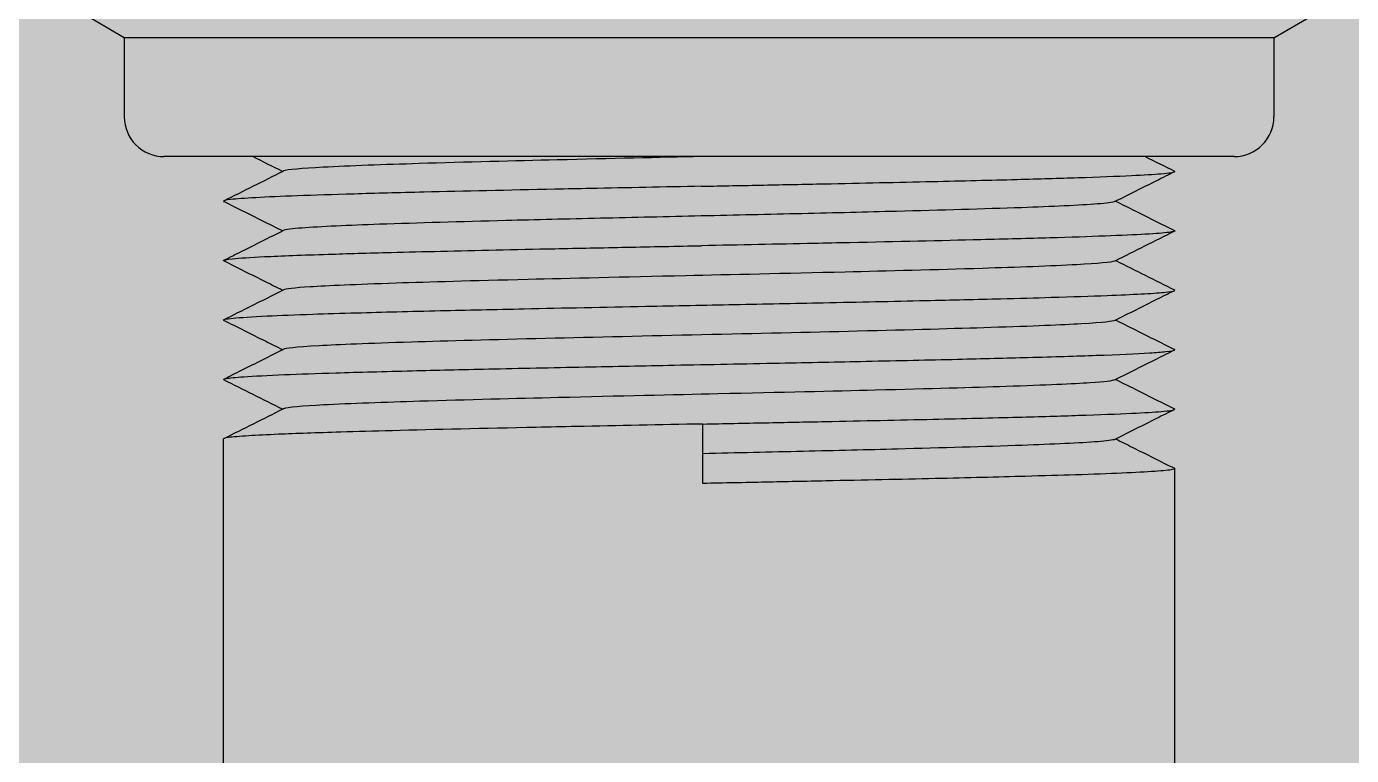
# Model space of a CAD drawing. Header units: millimetres. Extents: x -18489 to 17339, y -1599 to 10961.
# Drawn here: x -16580.285 to -16576.945, y 1514.883 to 1516.721 of the extents above; entities that cross this region are included whole.
import ezdxf

# ---------------------------------------------------------------- set-up
doc = ezdxf.new("R2010")
doc.units = ezdxf.units.MM
for name, color, linetype in [('188K-SM-03-F10-MECH-EQ-Y2257103$0$0 Xref', 8, 'Continuous'), ('188K-SM-03-F10-MECH-EQ-Y2257103$0$M-EQU-FOUNDATION', 8, 'Continuous'), ('188K-SM-03-F10-MECH-EQ-Y2257103$0$Micron CUP L10 HVAC EQU$0$M-MECH-EQU', 136, 'Continuous'), ('188K-SM-03-F10-MECH-EQ-Y2257103$0$Micron CUP L10 HVAC EQU$0$M-PHASE1 AREA', 252, 'Continuous')]:
    doc.layers.add(name, color=color, linetype=linetype)
pattern_1 = [(50, (4473.52, 709.2), (54.6554, -4.78173), [5.715, -62.865]), (355, (4473.52, 709.2), (-10.57303, 57.31705), [4.572, -50.29218]), (100.45144, (4478.076, 708.8), (44.08237, 52.53533), [4.857, -53.42707]), (46.1842, (4473.52, 724.44), (81.32371, -12.6127), [8.5725, -94.2975]), (96.63556, (4480.3, 723.39), (71.22124, 74.22784), [7.2855, -80.14068]), (351.18415, (4473.52, 724.44), (71.22124, 74.22784), [6.858, -75.43792]), (21, (4481.14, 720.63), (45.48432, -30.67956), [5.715, -62.865]), (326, (4481.14, 720.63), (18.54061, 55.25639), [4.572, -50.292]), (71.45144, (4484.93, 718.07), (64.02493, 24.57683), [4.857, -53.42698]), (37.5, (4473.521, 709.2), (0.926581, 25.366512), [0, -49.6824, 0, -51.054, 0, -50.4825]), (7.5, (4473.52, 709.2), (20.0459, 30.054172), [0, -29.1084, 0, -48.5394, 0, -19.2405]), (327.5, (4456.529, 709.2), (40.677179, -1.718623), [0, -19.05, 0, -59.436, 0, -78.867]), (317.5, (4448.91, 709.2), (44.438754, 7.62795), [0, -24.765, 0, -39.4716, 0, -56.007])]

# ---------------------------------------------------------------- blocks, each defined once
blk = doc.blocks.new('188K-SM-03-F10-MECH-EQ-Y2257103$0$Micron CUP L10 HVAC EQU$0$A$C0c53ceb0')
at = {"layer": '188K-SM-03-F10-MECH-EQ-Y2257103$0$Micron CUP L10 HVAC EQU$0$M-PHASE1 AREA'}
for p, q in [((-4368.89401, 5992.75952), (-4369.87543, 5993.32615)), ((-4339.92334, 5992.75952), (-4338.94192, 5993.32615)), ((-4339.92334, 5992.75952), (-4368.89401, 5992.75952)), ((-4368.89401, 5992.75952), (-4368.89401, 5990.76155)), ((-4339.92334, 5992.75952), (-4339.92334, 5990.76155)), ((-4340.92233, 5989.76256), (-4367.89502, 5989.76256)), ((-4354.31227, 5981.52059), (-4354.31227, 5983.01932)), ((-4354.31227, 5983.01922), (-4354.31227, 5983.01907)), ((-4366.39654, 5965.28734), (-4366.39654, 5982.64263)), ((-4342.42081, 5965.28734), (-4342.42081, 5981.89354))]:
    blk.add_line(p, q, dxfattribs=at)
for centre, start, end in [((-4367.89502, 5990.76155), 180, 270.000034), ((-4340.92233, 5990.76155), 269.999966, 0)]:
    blk.add_arc(centre, 0.99899, start, end, dxfattribs=at)
for points in [[(-4364.90847, 5989.3869), (-4365.15862, 5989.51213), (-4365.40878, 5989.63734), (-4365.65894, 5989.76256)], [(-4343.16301, 5989.76256), (-4342.91899, 5989.64041), (-4342.67496, 5989.51827), (-4342.43093, 5989.39614)], [(-4366.3867, 5988.64701), (-4365.88673, 5988.89723), (-4365.38677, 5989.14747), (-4364.88683, 5989.39773)], [(-4342.4306, 5987.87857), (-4342.93056, 5987.62836), (-4343.43051, 5987.37813), (-4343.93044, 5987.12787)], [(-4343.90883, 5987.13869), (-4343.41604, 5986.89201), (-4342.92324, 5986.64535), (-4342.43042, 5986.39871)], [(-4364.90845, 5983.39233), (-4365.40125, 5983.63902), (-4365.89406, 5983.88568), (-4366.38688, 5984.13232)], [(-4366.3868, 5982.65238), (-4365.88679, 5982.90262), (-4365.38679, 5983.15288), (-4364.88681, 5983.40316)]]:
    blk.add_open_spline(points, degree=3, dxfattribs=at)
for points, knots in [([(-4354.35941, 5989.76257), (-4355.39457, 5989.73909), (-4356.64517, 5989.71086), (-4359.0411, 5989.65289), (-4360.28758, 5989.62166), (-4362.33353, 5989.55872), (-4363.22143, 5989.52769), (-4364.40636, 5989.46477), (-4364.80093, 5989.4339), (-4364.88389, 5989.39913), (-4364.88542, 5989.39843), (-4364.88683, 5989.39773)], [-2.476006906, -2.476006906, -2.476006906, -2.476006906, -2.33493353, -2.33493353, -2.224080613, -2.224080613, -2.142828084, -2.142828084, -2.078931614, -2.078931614, -2.077619707, -2.077619707, -2.077619707, -2.077619707]), ([(-4354.34441, 5989.01312), (-4353.81942, 5989.02388), (-4353.29458, 5989.03448), (-4352.26253, 5989.05525), (-4351.75693, 5989.06532), (-4350.30733, 5989.09481), (-4349.39072, 5989.11475), (-4347.76797, 5989.15206), (-4347.05416, 5989.16898), (-4345.83992, 5989.20135), (-4345.32553, 5989.2167), (-4344.33467, 5989.24949), (-4343.88176, 5989.26645), (-4343.20008, 5989.29886), (-4342.95, 5989.31421), (-4342.5595, 5989.34691), (-4342.44421, 5989.36378), (-4342.41866, 5989.38609), (-4342.42087, 5989.3911), (-4342.43093, 5989.39614)], [0.00004101, 0.00004101, 0.00004101, 0.00004101, 0.15773222, 0.15773222, 0.31294243, 0.31294243, 0.60984511, 0.60984511, 0.87515564, 0.87515564, 1.10395556, 1.10395556, 1.37060101, 1.37060101, 1.59994644, 1.59994644, 1.8658588, 1.8658588, 1.94222763, 1.94222763, 1.94222763, 1.94222763]), ([(-4342.43059, 5989.37715), (-4342.58067, 5989.30204), (-4342.73075, 5989.22693), (-4343.23058, 5988.97678), (-4343.58031, 5988.80173), (-4343.93004, 5988.62667)], [0, 0, 0, 0, 0.050399283, 0.050399283, 0.167846565, 0.167846565, 0.167846565, 0.167846565]), ([(-4354.34441, 5989.01312), (-4355.28632, 5988.99463), (-4356.22896, 5988.97608), (-4357.45004, 5988.95101), (-4357.75055, 5988.94474), (-4359.22006, 5988.91384), (-4360.33444, 5988.88972), (-4361.97714, 5988.8496), (-4362.56697, 5988.83393), (-4363.63585, 5988.80312), (-4364.11398, 5988.78787), (-4364.94597, 5988.75701), (-4365.29632, 5988.74141), (-4365.85911, 5988.71058), (-4366.07026, 5988.6953), (-4366.34399, 5988.6646), (-4366.40677, 5988.64913), (-4366.39331, 5988.63185), (-4366.39063, 5988.62993), (-4366.38679, 5988.628)], [0.00002225, 0.00002225, 0.00002225, 0.00002225, 0.28294007, 0.28294007, 0.37670993, 0.37670993, 0.7467554, 0.7467554, 0.98192751, 0.98192751, 1.21513107, 1.21513107, 1.44957095, 1.44957095, 1.68346537, 1.68346537, 1.91593841, 1.91593841, 1.94508531, 1.94508531, 1.94508531, 1.94508531]), ([(-4364.90871, 5987.88821), (-4365.05143, 5987.95965), (-4365.19415, 5988.03109), (-4365.68683, 5988.2777), (-4366.03681, 5988.45285), (-4366.38679, 5988.628)], [0.00241188, 0.00241188, 0.00241188, 0.00241188, 0.050339409, 0.050339409, 0.167867119, 0.167867119, 0.167867119, 0.167867119]), ([(-4343.92994, 5988.62662), (-4343.97315, 5988.60484), (-4344.14404, 5988.58512), (-4344.81073, 5988.53263), (-4345.51992, 5988.50162), (-4347.22705, 5988.44024), (-4348.32497, 5988.40931), (-4350.18603, 5988.36124), (-4350.98496, 5988.34187), (-4352.6446, 5988.30292), (-4353.49831, 5988.2835), (-4354.35244, 5988.26407)], [-1.36260444, -1.36260444, -1.36260444, -1.36260444, -1.20571886, -1.20571886, -0.89579076, -0.89579076, -0.51444599, -0.51444599, -0.25661073, -0.25661073, -0.00004161, -0.00004161, -0.00004161, -0.00004161]), ([(-4343.90861, 5988.6374), (-4343.76588, 5988.56595), (-4343.62314, 5988.49451), (-4343.13045, 5988.2479), (-4342.78047, 5988.07274), (-4342.4305, 5987.8976)], [0.002408094, 0.002408094, 0.002408094, 0.002408094, 0.05034083, 0.05034083, 0.167866644, 0.167866644, 0.167866644, 0.167866644]), ([(-4354.35244, 5988.26407), (-4355.20657, 5988.24465), (-4356.06141, 5988.22522), (-4357.72548, 5988.18628), (-4358.52772, 5988.16691), (-4360.39943, 5988.11884), (-4361.50638, 5988.08791), (-4363.23583, 5988.02653), (-4363.95781, 5987.99552), (-4364.65712, 5987.94234), (-4364.8421, 5987.92178), (-4364.88734, 5987.899)], [-13.32688913, -13.32688913, -13.32688913, -13.32688913, -13.07032001, -13.07032001, -12.81248475, -12.81248475, -12.43113997, -12.43113997, -12.12121186, -12.12121186, -11.95826715, -11.95826715, -11.95826715, -11.95826715]), ([(-4366.38667, 5987.14849), (-4366.2366, 5987.22359), (-4366.08653, 5987.2987), (-4365.58673, 5987.54884), (-4365.237, 5987.72389), (-4364.88727, 5987.89895)], [0, 0, 0, 0, 0.050394965, 0.050394965, 0.167841987, 0.167841987, 0.167841987, 0.167841987]), ([(-4342.4305, 5987.8976), (-4342.42953, 5987.89711), (-4342.42863, 5987.89662), (-4342.40181, 5987.88075), (-4342.45084, 5987.86524), (-4342.69806, 5987.83449), (-4342.89584, 5987.81922), (-4343.43304, 5987.7884), (-4343.77172, 5987.77277), (-4344.58124, 5987.74188), (-4345.04824, 5987.72664), (-4346.09711, 5987.69584), (-4346.67866, 5987.68016), (-4348.31203, 5987.63974), (-4349.42948, 5987.61537), (-4350.90784, 5987.58416), (-4351.2106, 5987.57781), (-4352.44091, 5987.55246), (-4353.39242, 5987.53372), (-4354.34441, 5987.51503)], [5.63442903, 5.63442903, 5.63442903, 5.63442903, 5.64180585, 5.64180585, 5.87540034, 5.87540034, 6.10951243, 6.10951243, 6.34463089, 6.34463089, 6.57787153, 6.57787153, 6.81343272, 6.81343272, 7.18759455, 7.18759455, 7.28250101, 7.28250101, 7.5687502, 7.5687502, 7.5687502, 7.5687502]), ([(-4366.38635, 5987.12941), (-4366.39264, 5987.13256), (-4366.39587, 5987.1357), (-4366.39683, 5987.15466), (-4366.31911, 5987.16992), (-4365.99144, 5987.20309), (-4365.72253, 5987.22109), (-4364.94407, 5987.25937), (-4364.40337, 5987.27927), (-4363.2788, 5987.31533), (-4362.74745, 5987.33072), (-4361.77254, 5987.35599), (-4361.35456, 5987.36611), (-4360.02512, 5987.39738), (-4359.05752, 5987.41911), (-4357.45559, 5987.45242), (-4356.85046, 5987.46446), (-4355.61169, 5987.48928), (-4354.97784, 5987.50209), (-4354.34441, 5987.51503)], [21.38464745, 21.38464745, 21.38464745, 21.38464745, 21.4333712, 21.4333712, 21.67975974, 21.67975974, 21.95503343, 21.95503343, 22.27819626, 22.27819626, 22.51453548, 22.51453548, 22.67623701, 22.67623701, 23.00713978, 23.00713978, 23.20033932, 23.20033932, 23.39786555, 23.39786555, 23.39786555, 23.39786555]), ([(-4364.90816, 5986.38951), (-4365.0509, 5986.46097), (-4365.19365, 5986.53242), (-4365.68637, 5986.77906), (-4366.03636, 5986.95424), (-4366.38635, 5987.12941)], [0.002440174, 0.002440174, 0.002440174, 0.002440174, 0.050377423, 0.050377423, 0.167910423, 0.167910423, 0.167910423, 0.167910423]), ([(-4343.93044, 5987.12787), (-4343.99812, 5987.09399), (-4344.37735, 5987.06326), (-4345.53319, 5987.00046), (-4346.40955, 5986.96943), (-4348.43539, 5986.90649), (-4349.6749, 5986.87525), (-4352.23788, 5986.813), (-4353.63875, 5986.78167), (-4356.33311, 5986.72038), (-4357.67586, 5986.68916), (-4360.12619, 5986.62806), (-4361.21964, 5986.59701), (-4363.07464, 5986.53552), (-4363.76797, 5986.50456), (-4364.60959, 5986.45079), (-4364.83569, 5986.42566), (-4364.88632, 5986.40042)], [-11.24772226, -11.24772226, -11.24772226, -11.24772226, -11.18410262, -11.18410262, -11.10285009, -11.10285009, -10.99199717, -10.99199717, -10.83228899, -10.83228899, -10.60273426, -10.60273426, -10.29244299, -10.29244299, -9.90332474, -9.90332474, -9.55431889, -9.55431889, -9.55431889, -9.55431889]), ([(-4366.38652, 5985.63043), (-4366.42491, 5985.64963), (-4366.34682, 5985.66929), (-4365.96939, 5985.70668), (-4365.68015, 5985.72462), (-4364.97201, 5985.75854), (-4364.5875, 5985.77395), (-4363.80597, 5985.80037), (-4363.43473, 5985.81161), (-4362.39863, 5985.84122), (-4361.68888, 5985.85986), (-4360.25737, 5985.89378), (-4359.55152, 5985.90906), (-4357.83331, 5985.94588), (-4356.80012, 5985.96743), (-4355.00749, 5986.00291), (-4354.26125, 5986.01746), (-4352.76141, 5986.04765), (-4352.01137, 5986.06302), (-4350.38396, 5986.09637), (-4349.51991, 5986.11436), (-4348.03348, 5986.14834), (-4347.39876, 5986.16374), (-4346.35678, 5986.19032), (-4345.9311, 5986.20171), (-4345.00611, 5986.22904), (-4344.53305, 5986.2451), (-4343.4617, 5986.28676), (-4342.98218, 5986.31162), (-4342.53668, 5986.35322), (-4342.44282, 5986.36869), (-4342.41856, 5986.38884), (-4342.42053, 5986.39376), (-4342.43042, 5986.39871)], [13.58909212, 13.58909212, 13.58909212, 13.58909212, 13.89208438, 13.89208438, 14.18303967, 14.18303967, 14.42131428, 14.42131428, 14.60206032, 14.60206032, 14.88749749, 14.88749749, 15.13512991, 15.13512991, 15.46450384, 15.46450384, 15.69655848, 15.69655848, 15.93175735, 15.93175735, 16.21978798, 16.21978798, 16.45515511, 16.45515511, 16.63598304, 16.63598304, 16.87964521, 16.87964521, 17.27873114, 17.27873114, 17.51790132, 17.51790132, 17.59536916, 17.59536916, 17.59536916, 17.59536916]), ([(-4366.38626, 5985.64965), (-4366.23635, 5985.72468), (-4366.08643, 5985.79972), (-4365.58646, 5986.04996), (-4365.23641, 5986.22518), (-4364.88637, 5986.40042)], [0, 0, 0, 0, 0.050343498, 0.050343498, 0.167899289, 0.167899289, 0.167899289, 0.167899289]), ([(-4342.43038, 5986.38023), (-4342.58045, 5986.30513), (-4342.73051, 5986.23003), (-4343.23051, 5985.97978), (-4343.58045, 5985.80462), (-4343.93038, 5985.62946)], [0, 0, 0, 0, 0.050393429, 0.050393429, 0.16790986, 0.16790986, 0.16790986, 0.16790986]), ([(-4364.90866, 5984.89074), (-4365.05148, 5984.96224), (-4365.19431, 5985.03373), (-4365.68692, 5985.2803), (-4366.03672, 5985.45537), (-4366.38652, 5985.63043)], [0.002407625, 0.002407625, 0.002407625, 0.002407625, 0.050371862, 0.050371862, 0.167838355, 0.167838355, 0.167838355, 0.167838355]), ([(-4343.93037, 5985.62946), (-4343.97978, 5985.6047), (-4344.20641, 5985.57581), (-4345.254, 5985.51567), (-4345.98596, 5985.48488), (-4347.96046, 5985.42195), (-4349.08684, 5985.39134), (-4351.65469, 5985.32818), (-4352.99566, 5985.29765), (-4355.6811, 5985.23657), (-4357.02557, 5985.20603), (-4359.60736, 5985.14288), (-4360.74414, 5985.11226), (-4362.74445, 5985.04934), (-4363.49204, 5985.01854), (-4364.59752, 5984.95699), (-4364.8362, 5984.92702), (-4364.88706, 5984.90156)], [-6.917547428, -6.917547428, -6.917547428, -6.917547428, -6.838534939, -6.838534939, -6.772081017, -6.772081017, -6.715985155, -6.715985155, -6.663464425, -6.663464425, -6.610943695, -6.610943695, -6.554847832, -6.554847832, -6.48839391, -6.48839391, -6.405953774, -6.405953774, -6.405953774, -6.405953774]), ([(-4343.90874, 5985.64029), (-4343.76591, 5985.56879), (-4343.62308, 5985.4973), (-4343.13048, 5985.25073), (-4342.78071, 5985.07567), (-4342.43093, 5984.90062)], [0.00241265, 0.00241265, 0.00241265, 0.00241265, 0.050378319, 0.050378319, 0.167838661, 0.167838661, 0.167838661, 0.167838661]), ([(-4366.3869, 5984.13228), (-4366.40991, 5984.14377), (-4366.39036, 5984.15513), (-4366.24806, 5984.18168), (-4366.09648, 5984.19702), (-4365.62326, 5984.22962), (-4365.28066, 5984.2464), (-4364.48335, 5984.27862), (-4364.04994, 5984.29397), (-4362.98902, 5984.32692), (-4362.34429, 5984.34401), (-4361.03506, 5984.37657), (-4360.38919, 5984.39192), (-4358.93382, 5984.42445), (-4358.11899, 5984.44116), (-4356.54499, 5984.4733), (-4355.79392, 5984.48865), (-4354.14838, 5984.52169), (-4353.25785, 5984.53887), (-4351.6367, 5984.57151), (-4350.90475, 5984.58684), (-4349.38963, 5984.61927), (-4348.61909, 5984.6359), (-4347.26193, 5984.66795), (-4346.66633, 5984.6833), (-4345.4717, 5984.71645), (-4344.89681, 5984.73373), (-4343.84115, 5984.77178), (-4343.38809, 5984.79268), (-4342.8894, 5984.8233), (-4342.75297, 5984.83354), (-4342.50274, 5984.85894), (-4342.42628, 5984.87433), (-4342.42049, 5984.89326), (-4342.4236, 5984.89694), (-4342.43093, 5984.90059)], [5.70083123, 5.70083123, 5.70083123, 5.70083123, 5.88182039, 5.88182039, 6.11642107, 6.11642107, 6.38697406, 6.38697406, 6.62229495, 6.62229495, 6.8987304, 6.8987304, 7.13449994, 7.13449994, 7.40531371, 7.40531371, 7.64186697, 7.64186697, 7.92105606, 7.92105606, 8.15788469, 8.15788469, 8.42866991, 8.42866991, 8.66647263, 8.66647263, 8.94877691, 8.94877691, 9.27090371, 9.27090371, 9.43651285, 9.43651285, 9.67573026, 9.67573026, 9.73384373, 9.73384373, 9.73384373, 9.73384373]), ([(-4366.38698, 5984.15082), (-4366.2369, 5984.22593), (-4366.08682, 5984.30104), (-4365.58684, 5984.55128), (-4365.23694, 5984.72641), (-4364.88705, 5984.90156)], [0, 0, 0, 0, 0.050398301, 0.050398301, 0.167901072, 0.167901072, 0.167901072, 0.167901072]), ([(-4342.43113, 5984.88131), (-4342.58105, 5984.80628), (-4342.73097, 5984.73125), (-4343.23091, 5984.48102), (-4343.58093, 5984.30581), (-4343.93095, 5984.13059)], [0, 0, 0, 0, 0.050344286, 0.050344286, 0.167890871, 0.167890871, 0.167890871, 0.167890871]), ([(-4343.93103, 5984.13059), (-4343.97954, 5984.10642), (-4344.18897, 5984.08235), (-4344.98461, 5984.02965), (-4345.66175, 5983.99869), (-4347.49022, 5983.93721), (-4348.572, 5983.90616), (-4351.00733, 5983.84506), (-4352.34457, 5983.81384), (-4355.03755, 5983.75254), (-4356.44003, 5983.72122), (-4359.01568, 5983.65896), (-4360.26388, 5983.62772), (-4362.31482, 5983.56479), (-4363.2056, 5983.53376), (-4364.39722, 5983.47084), (-4364.79534, 5983.43996), (-4364.88292, 5983.40499), (-4364.88498, 5983.40408), (-4364.88681, 5983.40316)], [-3.7577975, -3.7577975, -3.7577975, -3.7577975, -3.42360411, -3.42360411, -3.03448586, -3.03448586, -2.72419459, -2.72419459, -2.49463986, -2.49463986, -2.33493168, -2.33493168, -2.22407876, -2.22407876, -2.14282623, -2.14282623, -2.07892976, -2.07892976, -2.07722119, -2.07722119, -2.07722119, -2.07722119]), ([(-4343.90917, 5984.14149), (-4343.76644, 5984.07004), (-4343.62372, 5983.9986), (-4343.13097, 5983.75194), (-4342.78095, 5983.57675), (-4342.43091, 5983.40156)], [0.002440135, 0.002440135, 0.002440135, 0.002440135, 0.050371292, 0.050371292, 0.167917326, 0.167917326, 0.167917326, 0.167917326]), ([(-4354.31227, 5983.01922), (-4353.78767, 5983.02994), (-4353.26332, 5983.04054), (-4352.23235, 5983.06129), (-4351.72735, 5983.07135), (-4350.27958, 5983.10083), (-4349.36441, 5983.12075), (-4347.74183, 5983.15811), (-4347.02708, 5983.17508), (-4345.81412, 5983.20751), (-4345.30148, 5983.22286), (-4344.31671, 5983.25558), (-4343.86758, 5983.27248), (-4343.19057, 5983.30482), (-4342.94205, 5983.32016), (-4342.55407, 5983.35295), (-4342.44061, 5983.3699), (-4342.41891, 5983.39204), (-4342.42138, 5983.39679), (-4342.43091, 5983.40156)], [0.00004681, 0.00004681, 0.00004681, 0.00004681, 0.15762396, 0.15762396, 0.31273274, 0.31273274, 0.6094721, 0.6094721, 0.87563781, 0.87563781, 1.10440734, 1.10440734, 1.37000183, 1.37000183, 1.59937182, 1.59937182, 1.86654941, 1.86654941, 1.93892102, 1.93892102, 1.93892102, 1.93892102]), ([(-4342.43057, 5983.38259), (-4342.58066, 5983.30748), (-4342.73074, 5983.23237), (-4343.23057, 5982.98222), (-4343.5803, 5982.80717), (-4343.93003, 5982.63211)], [0, 0, 0, 0, 0.050400182, 0.050400182, 0.167847868, 0.167847868, 0.167847868, 0.167847868]), ([(-4354.31227, 5983.01922), (-4355.38833, 5982.99747), (-4356.46067, 5982.97685), (-4357.84353, 5982.94821), (-4358.18245, 5982.94103), (-4359.83566, 5982.90553), (-4361.06041, 5982.87871), (-4362.60193, 5982.83812), (-4363.03866, 5982.82575), (-4364.0491, 5982.79516), (-4364.57473, 5982.77738), (-4365.30169, 5982.7462), (-4365.55185, 5982.7334), (-4365.98971, 5982.7063), (-4366.16114, 5982.69214), (-4366.35343, 5982.66629), (-4366.39654, 5982.65446), (-4366.39654, 5982.64263)], [0.00003697, 0.00003697, 0.00003697, 0.00003697, 0.32325902, 0.32325902, 0.42994336, 0.42994336, 0.85182297, 0.85182297, 1.0354879, 1.0354879, 1.31340126, 1.31340126, 1.50274692, 1.50274692, 1.72096542, 1.72096542, 1.89739226, 1.89739226, 1.89739226, 1.89739226]), ([(-4343.92993, 5982.63205), (-4343.97264, 5982.61053), (-4344.14009, 5982.59102), (-4344.7987, 5982.5387), (-4345.50468, 5982.50769), (-4347.20619, 5982.44631), (-4348.30184, 5982.41537), (-4350.1602, 5982.36731), (-4350.95829, 5982.34794), (-4352.6129, 5982.30908), (-4353.46218, 5982.28975), (-4354.31227, 5982.27042)], [-1.36107915, -1.36107915, -1.36107915, -1.36107915, -1.20571699, -1.20571699, -0.89578888, -0.89578888, -0.5144441, -0.5144441, -0.25660979, -0.25660979, -0.00124667, -0.00124667, -0.00124667, -0.00124667]), ([(-4343.9086, 5982.64283), (-4343.76587, 5982.57138), (-4343.62313, 5982.49994), (-4343.13028, 5982.25325), (-4342.78016, 5982.07802), (-4342.43004, 5981.9028)], [0.002407177, 0.002407177, 0.002407177, 0.002407177, 0.050341283, 0.050341283, 0.167916738, 0.167916738, 0.167916738, 0.167916738]), ([(-4342.43004, 5981.90283), (-4342.40848, 5981.89196), (-4342.42466, 5981.88103), (-4342.5545, 5981.85441), (-4342.70321, 5981.83902), (-4343.13659, 5981.80923), (-4343.41629, 5981.79474), (-4344.09121, 5981.76515), (-4344.4816, 5981.7505), (-4345.30932, 5981.72368), (-4345.73224, 5981.71148), (-4346.87795, 5981.68039), (-4347.64039, 5981.66106), (-4349.32671, 5981.62247), (-4350.25055, 5981.60329), (-4351.71182, 5981.57274), (-4352.22082, 5981.56223), (-4353.25766, 5981.54132), (-4353.78454, 5981.53094), (-4354.31227, 5981.52059)], [5.62545465, 5.62545465, 5.62545465, 5.62545465, 5.79127432, 5.79127432, 6.02182442, 6.02182442, 6.24575551, 6.24575551, 6.46344136, 6.46344136, 6.65221482, 6.65221482, 6.93616366, 6.93616366, 7.23558839, 7.23558839, 7.3915807, 7.3915807, 7.55009781, 7.55009781, 7.55009781, 7.55009781])]:
    blk.add_open_spline(points, degree=3, knots=knots, dxfattribs=at)
blk = doc.blocks.new('188K-SM-03-F10-MECH-EQ-Y2257103$0$Micron CUP L10 HVAC EQU')
at = {"layer": '188K-SM-03-F10-MECH-EQ-Y2257103$0$Micron CUP L10 HVAC EQU$0$M-MECH-EQU'}
blk.add_blockref('188K-SM-03-F10-MECH-EQ-Y2257103$0$Micron CUP L10 HVAC EQU$0$A$C0c53ceb0', (-206166.7, 2082.176), dxfattribs=at)
blk = doc.blocks.new('188K-SM-03-F10-MECH-EQ-Y2257103')
at = {"layer": '188K-SM-03-F10-MECH-EQ-Y2257103$0$M-EQU-FOUNDATION'}
h = blk.add_hatch(dxfattribs=at)
h.set_pattern_fill('AR-CONC', color=256, scale=0.3)
h.set_pattern_definition(pattern_1)
h.paths.add_polyline_path([(-17043.1486, 4192.4586), (-16393.1486, 4192.4586), (-16393.1486, 1372.4586), (-17043.1486, 1372.4586)], flags=16)
h.paths.add_polyline_path([(-17048.1486, 4197.4586), (-16388.1486, 4197.4586), (-16388.1486, 1367.4586), (-17048.1486, 1367.4586)])
h = blk.add_hatch(dxfattribs=at)
h.set_pattern_fill('AR-CONC', color=256, scale=0.3)
h.set_pattern_definition(pattern_1)
h.paths.add_polyline_path([(-17033.1486, 4182.4586), (-16403.1486, 4182.4586), (-16403.1486, 1382.4586), (-17033.1486, 1382.4586)])
at = {"layer": '188K-SM-03-F10-MECH-EQ-Y2257103$0$0 Xref', "xscale": 0.1, "yscale": 0.1, "zscale": 0.1}
blk.add_blockref('188K-SM-03-F10-MECH-EQ-Y2257103$0$Micron CUP L10 HVAC EQU', (4473.5214, 709.1992), dxfattribs=at)

msp = doc.modelspace()

# ---------------------------------------------------------------- block references
msp.add_blockref('188K-SM-03-F10-MECH-EQ-Y2257103', (0, 0))

doc.saveas('drawing.dxf')
